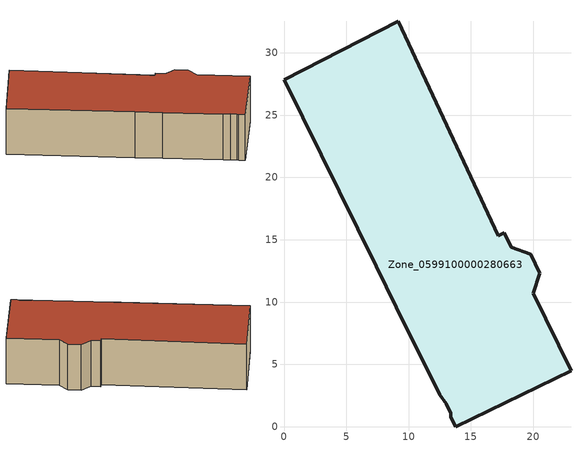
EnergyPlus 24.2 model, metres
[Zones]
Zone_0599100000280663
 floor ground (C_G): 7.41,12.87 0,27.85 9.19,32.53 17.19,15.34 17.67,15.57 18.24,14.41 19.79,13.84 20.54,12.29 20.02,10.72 23.04,4.48 13.77,0 13.4,0.75 13.39,1.07 13.01,1.82 12.51,2.55 9.02,9.57 z0
 wall outside (C_F): 13.77,0 23.04,4.48 20.02,10.72 20.54,12.29 19.79,13.84 18.24,14.41 17.67,15.57 17.19,15.34 9.19,32.53 0,27.85 7.41,12.87 9.02,9.57 12.51,2.55 13.01,1.82 13.39,1.07 13.4,0.75 13.77,0 z0:6.78
 roof outside (C_R): 13.01,1.82 13.39,1.07 13.4,0.75 13.77,0 23.04,4.48 20.02,10.72 20.54,12.29 19.79,13.84 18.24,14.41 17.67,15.57 17.19,15.34 9.19,32.53 0,27.85 7.41,12.87 9.02,9.57 12.51,2.55 z6.78
[BUILDING]
Pand.0599100000280663: North Axis=0; Terrain=City; Loads Convergence Tolerance Value=0.04; Temperature Convergence Tolerance Value=0.4; Solar Distribution=FullExterior; Maximum Number of Warmup Days=25; Minimum Number of Warmup Days=1
[Site:Location]
Rotterdam.The.Hague.AP_ZH_NLD Design_Conditions: Latitude=51.96; Longitude=4.45; Time Zone=1; Elevation=-4.5
[SITE:GROUNDTEMPERATURE:BUILDINGSURFACE]
18, 18, 18, 18, 18, 18, 18, 18, 18, 18, 18, 18
[MATERIAL] Thermal Absorptance=0.9; Solar Absorptance=0.7; Visible Absorptance=0.7
Name | Roughness | Thickness | Conductivity | Density | Specific Heat
G.D.1965 | MediumSmooth | 0.15 | 1 | 540 | 1210
F.D.1965 | Rough | 0.3 | 0.857143 | 1920 | 840
R.D.1965 | MediumRough | 0.2 | 0.08 | 1500 | 1000
[CONSTRUCTION]
C_G: G.D.1965
C_F: F.D.1965
C_R: R.D.1965
[ZONE]
Zone_0599100000280663: Type=1; Multiplier=1; Ceiling Height=Autocalculate; Volume=Autocalculate; Floor Area=autocalculate; Part of Total Floor Area=Yes
[ZONEINFILTRATION:DESIGNFLOWRATE]
Infil_Zone_0599100000280663: Zone or ZoneList or Space or SpaceList=Zone_0599100000280663; Schedule=AlwaysOn; Design Flow Rate Calculation Method=Flow/Area; Flow Rate per Floor Area=0.0042; Constant Term Coefficient=1; Temperature Term Coefficient=0; Velocity Term Coefficient=0; Velocity Squared Term Coefficient=0
[HVACTEMPLATE:ZONE:IDEALLOADSAIRSYSTEM]
Zone_0599100000280663: Maximum Heating Supply Air Temperature=50; Minimum Cooling Supply Air Temperature=13; Maximum Heating Supply Air Humidity Ratio=0.0156; Minimum Cooling Supply Air Humidity Ratio=0.0077; Heating Limit=NoLimit; Cooling Limit=NoLimit; Dehumidification Control Type=ConstantSensibleHeatRatio; Cooling Sensible Heat Ratio=0.7; Dehumidification Setpoint=60; Humidification Control Type=None; Humidification Setpoint=30; Outdoor Air Method=None; Outdoor Air Flow Rate per Person=0.00944; Outdoor Air Flow Rate per Zone Floor Area=0; Outdoor Air Flow Rate per Zone=0; Demand Controlled Ventilation Type=None; Outdoor Air Economizer Type=NoEconomizer; Heat Recovery Type=None; Sensible Heat Recovery Effectiveness=0.7; Latent Heat Recovery Effectiveness=0.65
[ZONECONTROL:THERMOSTAT]
ThermostatControl_Zone_0599100000280663: Zone or ZoneList=Zone_0599100000280663; Control Type Schedule=DualSetpointControlType; Control 1=Thermostat_Zone_0599100000280663; Temperature Difference Between Cutout And Setpoint=0
[THERMOSTATSETPOINT:DUALSETPOINT]
Thermostat_Zone_0599100000280663: Heating Setpoint Temperature Schedule=HeatingSetpoint_Zone_0599100000280663; Cooling Setpoint Temperature Schedule=CoolingSetpoint_Zone_0599100000280663
[SCHEDULE:COMPACT]
HeatingSetpoint_Zone_0599100000280663: Through: 12/31, For: AllDays, Until: 24:00, 21
CoolingSetpoint_Zone_0599100000280663: Through: 12/31, For: AllDays, Until: 24:00, 24
DualSetpointControlType: Through: 12/31, For: AllDays, Until: 24:00, 4
AlwaysOn: Through: 12/31, For: AllDays, Until: 24:00, 1
